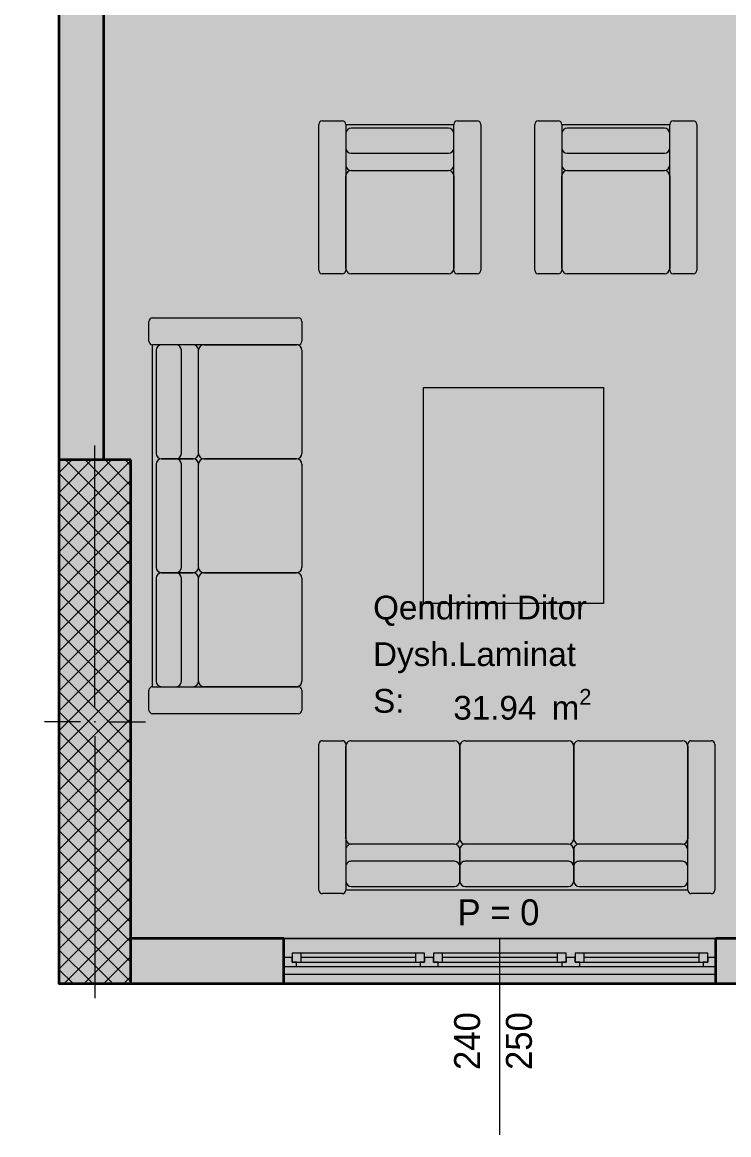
# Model space of a CAD drawing. Header units: millimetres. Extents: x 172821 to 253959, y -36092 to 17885.
# Drawn here: x 201607 to 205533, y -28331 to -22148 of the extents above; entities that cross this region are included whole.
import ezdxf
from ezdxf.enums import TextEntityAlignment as Align

# ---------------------------------------------------------------- set-up
doc = ezdxf.new("R2010")
doc.units = ezdxf.units.MM
doc.header["$MEASUREMENT"] = 0
for name, color, linetype, lineweight, true_color in [('A - Fill zone_Pen_No__102', 7, 'Continuous', 13, 0xcccccc), ('A - Muret_Pen_No__82', 7, 'Continuous', 20, 0xaaaaaa), ('ARCHICAD Window Markers_Pen_No__111', 7, 'Continuous', 13, 0xccccff), ('ARCHICAD Windows_Pen_No__102', 7, 'Continuous', 13, 0xcccccc), ('Model Unit - Zone_Pen_No__102', 7, 'Continuous', 13, 0xcccccc)]:
    doc.layers.add(name, color=color, linetype=linetype, lineweight=lineweight, true_color=true_color)
for name, color, linetype, lineweight in [('A - Fill zone_Pen_No__2', 8, 'Continuous', 15), ('A - Mobilimi_Pen_No__18', 9, 'Continuous', 15), ('A - Muret_Pen_No__22', 8, 'Continuous', 35), ('A - Pllaka meskatit_Pen_No__121', 255, 'Continuous', 0), ('A - Pllaka meskatit_Pen_No__22', 8, 'Continuous', 35), ('A - Shtyllat_Pen_No__101', 252, 'Continuous', 13), ('A - Shtyllat_Pen_No__22', 8, 'Continuous', 35), ('ARCHICAD Windows_Pen_No__101', 252, 'Continuous', 13), ('ARCHICAD Windows_Pen_No__22', 8, 'Continuous', 35), ('ARCHICAD Zone Stamps_Pen_No__101', 252, 'Continuous', 13)]:
    doc.layers.add(name, color=color, linetype=linetype, lineweight=lineweight)
for name, color, linetype in [('A - Muret', 7, 'Continuous'), ('A - Pllaka meskatit', 7, 'Continuous'), ('A - Shtyllat', 7, 'Continuous'), ('ARCHICAD Window Markers', 7, 'Continuous'), ('ARCHICAD Windows', 7, 'Continuous'), ('Model Unit - Zone', 7, 'Continuous')]:
    doc.layers.add(name, color=color, linetype=linetype)
doc.styles.add('GENERATED_STYLE_1', font='GOTHIC.TTF')
doc.styles.add('GENERATED_STYLE_2', font='arial.ttf')

# ---------------------------------------------------------------- blocks, each defined once
blk = doc.blocks.new('Slab_2', base_point=(200111.1, -17336.2))
at = {"layer": 'A - Pllaka meskatit_Pen_No__121', "color": 255, "linetype": 'Continuous', "lineweight": 0, "flags": 128}
blk.add_lwpolyline([(200111.1, -17336.2), (201811.1, -17336.2), (201811.1, -27491.2), (208931.1, -27491.2), (208931.1, -25184.9), (213281.1, -25184.9), (213281.1, -24347.5), (216161.1, -24347.5), (219611.1, -24347.5), (219611.1, -19536.2), (219611.1, -17236.2), (219611.1, -15266.2), (220011.1, -15266.2), (220011.1, -11608.9), (218411.1, -11608.9), (218411.1, -10266.2), (200461.1, -10266.2), (200461.1, -14466.2), (200111.1, -14466.2)], close=True, dxfattribs=at)
blk = doc.blocks.new('Qendrimi Ditor_Dysh.Laminat _2', base_point=(204138.9, -25668))
at = {"layer": 'ARCHICAD Zone Stamps_Pen_No__101', "color": 252, "lineweight": 13, "insert": (204002.2, -25853.7), "char_height": 132, "attachment_point": 1, "style": 'GENERATED_STYLE_2'}
blk.add_mtext('\\A1;{\\pql;\\pt0,6060;\\fArial|b0|i0|c0|p34;31.94\\fArial|b0|i0|c0|p34;\\A1{\\H.66x;\\S^  ;}\\fArial|b0|i0|c0|p34; m\\fArial|b0|i0|c0|p34;\\A1{\\H.66x;\\S2^  ;}}', dxfattribs=at)
at = {"layer": 'ARCHICAD Zone Stamps_Pen_No__101', "color": 252, "lineweight": 13, "style": 'GENERATED_STYLE_2'}
for tag, p in [('ROOM_NAME', (203556.6, -25335.2)), ('DUMMY_849', (204721.2, -25305)), ('ROOM_NUMBER', (203556.6, -25594.5)), ('DUMMY_850', (204721.2, -25564.3)), ('measuredAreaCode', (203556.6, -25853.7))]:
    blk.add_attdef(tag, text='', height=132, dxfattribs=at).set_placement(p, align=Align.TOP_LEFT)
blk = doc.blocks.new('Slab_6', base_point=(200111.1, -17336.2))
at = {"layer": 'A - Pllaka meskatit_Pen_No__22', "color": 8, "linetype": 'Continuous', "lineweight": 35, "flags": 128}
blk.add_lwpolyline([(200111.1, -17336.2), (201811.1, -17336.2), (201811.1, -27491.2), (208931.1, -27491.2), (208931.1, -25184.9), (213281.1, -25184.9), (213281.1, -24347.5), (216161.1, -24347.5), (219611.1, -24347.5), (219611.1, -19536.2), (219611.1, -17236.2), (219611.1, -15266.2), (220011.1, -15266.2), (220011.1, -11608.9), (218411.1, -11608.9), (218411.1, -10266.2), (200461.1, -10266.2), (200461.1, -14466.2), (200111.1, -14466.2)], close=True, dxfattribs=at)
blk = doc.blocks.new('Wall_77', base_point=(201811.1, -14466.2))
at = {"layer": 'A - Muret_Pen_No__82', "linetype": 'Continuous', "lineweight": 0, "true_color": 0xd4d4d4}
blk.add_hatch(color=254, dxfattribs=at).paths.add_polyline_path([(201811.1, -24581.2), (202061.1, -24581.2), (202061.1, -21236.2), (201811.1, -21236.2)])
at = {"layer": 'A - Muret_Pen_No__22', "color": 8, "linetype": 'Continuous', "lineweight": 35, "flags": 128}
for points in [[(201811.1, -21236.2), (201811.1, -24581.2)], [(202061.1, -24581.2), (202061.1, -21236.2)]]:
    blk.add_lwpolyline(points, dxfattribs=at)
blk = doc.blocks.new('Triple Window 25')
at = {"layer": 'ARCHICAD Windows_Pen_No__101', "color": 252, "linetype": 'Continuous', "lineweight": 13}
for p, q in [((-1200, 105), (1200, 105)), ((-1200, 0), (-1155, 0)), ((-1155, 25), (-1105, 25)), ((-1155, -25), (-1155, 25)), ((-1155, 0), (-1155, -25)), ((-1105, 25), (-1105, -25)), ((-1105, 25), (-468.3, 25)), ((-1105, 0), (-468.3, 0)), ((-468.3, -25), (-468.3, 25)), ((-468.3, 25), (-418.3, 25)), ((-418.3, 25), (-418.3, -25)), ((-418.3, -25), (-418.3, 0)), ((-418.3, 0), (-393.3, 0)), ((-393.3, 0), (-368.3, 0)), ((-368.3, 25), (-318.3, 25)), ((-368.3, -25), (-368.3, 25)), ((-368.3, 0), (-368.3, -25)), ((-318.3, 25), (-318.3, -25)), ((-318.3, 25), (318.3, 25)), ((-318.3, 0), (318.3, 0)), ((318.3, -25), (318.3, 25)), ((318.3, 25), (368.3, 25)), ((368.3, 25), (368.3, -25)), ((368.3, -25), (368.3, 0)), ((368.3, 0), (393.3, 0)), ((393.3, 0), (418.3, 0)), ((418.3, 25), (468.3, 25)), ((418.3, -25), (418.3, 25)), ((418.3, 0), (418.3, -25)), ((468.3, 25), (468.3, -25)), ((468.3, 25), (1105, 25)), ((468.3, 0), (1105, 0)), ((1105, -25), (1105, 25)), ((1105, 25), (1155, 25)), ((1155, 25), (1155, -25)), ((1155, -25), (1155, 0)), ((1155, 0), (1200, 0)), ((-1130, -50), (-1200, -50)), ((-1155, -25), (-1130, -25)), ((-1105, -25), (-1155, -25)), ((-1130, -25), (-1130, -50)), ((-468.3, -25), (-1105, -25)), ((-418.3, -25), (-468.3, -25)), ((-443.3, -50), (-443.3, -25)), ((-443.3, -25), (-418.3, -25)), ((-393.3, -50), (-443.3, -50)), ((-343.3, -50), (-393.3, -50)), ((-368.3, -25), (-343.3, -25)), ((-318.3, -25), (-368.3, -25)), ((-343.3, -25), (-343.3, -50)), ((318.3, -25), (-318.3, -25)), ((368.3, -25), (318.3, -25)), ((343.3, -50), (343.3, -25)), ((343.3, -25), (368.3, -25)), ((393.3, -50), (343.3, -50)), ((443.3, -50), (393.3, -50)), ((418.3, -25), (443.3, -25)), ((468.3, -25), (418.3, -25)), ((443.3, -25), (443.3, -50)), ((1105, -25), (468.3, -25)), ((1155, -25), (1105, -25)), ((1130, -50), (1130, -25)), ((1130, -25), (1155, -25)), ((1200, -50), (1130, -50)), ((-1200, -145), (1200, -145))]:
    blk.add_line(p, q, dxfattribs=at)
at = {"layer": 'ARCHICAD Windows_Pen_No__102', "color": 254, "linetype": 'Continuous', "lineweight": 13, "true_color": 0xcccccc}
for p, q in [((1200, 105), (-1200, 105)), ((-1200, 105), (-1200, -95)), ((1200, -95), (1200, 105)), ((-1105, 25), (-468.3, 25)), ((-318.3, 25), (318.3, 25)), ((468.3, 25), (1105, 25)), ((-443.3, -50), (-1130, -50)), ((343.3, -50), (-343.3, -50)), ((1130, -50), (443.3, -50)), ((-1200, -95), (1200, -95))]:
    blk.add_line(p, q, dxfattribs=at)
at = {"layer": 'ARCHICAD Windows_Pen_No__22', "color": 8, "linetype": 'Continuous', "lineweight": 35}
for p, q in [((-1200, 0), (-1200, 105)), ((1200, 0), (1200, 105)), ((-1200, -50), (-1200, 0)), ((-1200, -50), (-1200, 0)), ((1200, -50), (1200, 0)), ((1200, -50), (1200, 0)), ((-1200, -145), (-1200, -50)), ((1200, -145), (1200, -50))]:
    blk.add_line(p, q, dxfattribs=at)
blk = doc.blocks.new('W Marker 25_26')
at = {"layer": 'ARCHICAD Window Markers_Pen_No__111', "color": 254, "linetype": 'Continuous', "lineweight": 13, "true_color": 0xccccff}
blk.add_line((0, 840), (0, -250), dxfattribs=at)
at = {"layer": 'ARCHICAD Window Markers_Pen_No__111', "color": 254, "lineweight": 13, "true_color": 0xccccff, "char_height": 144, "attachment_point": 7, "style": 'GENERATED_STYLE_1'}
for s, insert, rotation in [('\\A1;{\\pql;\\pt0;\\fCentury Gothic|b0|i0|c0|p34;250\\fCentury Gothic|b0|i0|c0|p34;\\A1{\\H.66x;\\S^  ;}\\fCentury Gothic|b0|i0|c0|p34;\\fCentury Gothic|b0|i0|c0|p34;}', (-219.7, 480), 270), ('\\A1;{\\pql;\\pt0;\\fCentury Gothic|b0|i0|c0|p34;240\\fCentury Gothic|b0|i0|c0|p34;\\A1{\\H.66x;\\S^  ;}\\fCentury Gothic|b0|i0|c0|p34;\\fCentury Gothic|b0|i0|c0|p34;}', (68.3, 480), 270), ('\\A1;{\\pql;\\pt0;\\fCentury Gothic|b0|i0|c0|p34;P = 0\\fCentury Gothic|b0|i0|c0|p34;\\A1{\\H.66x;\\S^  ;}\\fCentury Gothic|b0|i0|c0|p34;\\fCentury Gothic|b0|i0|c0|p34;}', (235.1, -282.3), 180)]:
    blk.add_mtext(s, dxfattribs=dict(at, insert=insert, rotation=rotation))
blk = doc.blocks.new('Wall_127', base_point=(206561.1, -27491.2))
at = {"layer": 'A - Muret_Pen_No__82', "linetype": 'Continuous', "lineweight": 0, "true_color": 0xd4d4d4}
for points in [[(202211.1, -27491.2), (203061.1, -27491.2), (203061.1, -27241.2), (202211.1, -27241.2)], [(205461.1, -27491.2), (206311.1, -27491.2), (206311.1, -27241.2), (205461.1, -27241.2)], [(206561.1, -27241.2), (206311.1, -27241.2), (206561.1, -27491.2)], [(206311.1, -27241.2), (206311.1, -27491.2), (206561.1, -27491.2)]]:
    blk.add_hatch(color=254, dxfattribs=at).paths.add_polyline_path(points)
at = {"layer": 'A - Muret_Pen_No__22', "color": 8, "linetype": 'Continuous', "lineweight": 35}
for p, q in [((203061.1, -27346.2), (203061.1, -27241.2)), ((205461.1, -27346.2), (205461.1, -27241.2)), ((203061.1, -27396.2), (203061.1, -27346.2)), ((205461.1, -27396.2), (205461.1, -27346.2)), ((203061.1, -27491.2), (203061.1, -27396.2)), ((205461.1, -27491.2), (205461.1, -27396.2))]:
    blk.add_line(p, q, dxfattribs=at)
at = {"layer": 'A - Muret_Pen_No__22', "color": 8, "linetype": 'Continuous', "lineweight": 35, "flags": 128}
for points in [[(203061.1, -27241.2), (202211.1, -27241.2)], [(206311.1, -27241.2), (205461.1, -27241.2)], [(206561.1, -27491.2), (206561.1, -27241.2)], [(202211.1, -27491.2), (203061.1, -27491.2)], [(205461.1, -27491.2), (206561.1, -27491.2)]]:
    blk.add_lwpolyline(points, dxfattribs=at)
at = {"layer": 'ARCHICAD Window Markers', "color": 254, "lineweight": 13, "true_color": 0xccccff, "rotation": 180}
blk.add_blockref('W Marker 25_26', (204261.1, -27491.2), dxfattribs=at)
at = {"layer": 'ARCHICAD Windows', "color": 252, "linetype": 'Continuous', "lineweight": 13, "xscale": -1, "zscale": 1000}
blk.add_blockref('Triple Window 25', (204261.1, -27346.2), dxfattribs=at)
blk = doc.blocks.new('Column_30', base_point=(202011.1, -26036.2))
at = {"layer": 'A - Shtyllat_Pen_No__101', "linetype": 'Continuous', "lineweight": 13}
h = blk.add_hatch(dxfattribs=at)
h.set_pattern_fill('Concrete_Block', color=252, style=0, pattern_type=2)
h.set_pattern_definition([(45, (0, 0), (-55.154327, 55.154327), []), (135, (0, 0), (55.154327, 55.154327), [])])
h.paths.add_polyline_path([(202211.1, -24581.2), (201811.1, -24581.2), (201811.1, -27491.2), (202211.1, -27491.2)])
at = {"layer": 'A - Shtyllat_Pen_No__101', "color": 252, "linetype": 'Continuous', "lineweight": 13}
for p, q in [((202011.1, -25956.2), (202011.1, -24501.2)), ((201931.1, -26036.2), (201731.1, -26036.2)), ((202091.1, -26036.2), (202291.1, -26036.2)), ((202011.1, -26116.2), (202011.1, -27571.2))]:
    blk.add_line(p, q, dxfattribs=at)
blk.add_point((202011.1, -26036.2), dxfattribs=at)
at = {"layer": 'A - Shtyllat_Pen_No__22', "color": 8, "linetype": 'Continuous', "lineweight": 35, "flags": 128}
blk.add_lwpolyline([(202211.1, -24581.2), (201811.1, -24581.2), (201811.1, -27491.2), (202211.1, -27491.2)], close=True, dxfattribs=at)
blk = doc.blocks.new('Sofa 25')
at = {"layer": 'A - Mobilimi_Pen_No__18', "color": 9, "linetype": 'Continuous', "lineweight": 15}
for p, q in [((0, 20), (0, 830)), ((20, 850), (130, 850)), ((150, 830), (150, 20)), ((150, 830), (2050, 830)), ((753.3, 810), (180, 810)), ((1386.7, 810), (813.3, 810)), ((2020, 810), (1446.7, 810)), ((2050, 20), (2050, 830)), ((2070, 850), (2180, 850)), ((2200, 830), (2200, 20)), ((150, 780), (150, 604.7)), ((783.3, 604.7), (783.3, 780)), ((783.3, 780), (783.3, 604.7)), ((1416.7, 604.7), (1416.7, 780)), ((1416.7, 780), (1416.7, 604.7)), ((2050, 604.7), (2050, 780)), ((180, 670), (753.3, 670)), ((813.3, 670), (1386.7, 670)), ((1446.7, 670), (2020, 670)), ((180, 574.7), (753.3, 574.7)), ((180, 574.7), (753.3, 574.7)), ((813.3, 574.7), (1386.7, 574.7)), ((813.3, 574.7), (1386.7, 574.7)), ((1446.7, 574.7), (2020, 574.7)), ((1446.7, 574.7), (2020, 574.7)), ((150, 30), (150, 544.7)), ((783.3, 544.7), (783.3, 30)), ((783.3, 30), (783.3, 544.7)), ((1416.7, 544.7), (1416.7, 30)), ((1416.7, 30), (1416.7, 544.7)), ((2050, 544.7), (2050, 30)), ((130, 0), (20, 0)), ((753.3, 0), (180, 0)), ((1386.7, 0), (813.3, 0)), ((2020, 0), (1446.7, 0)), ((2180, 0), (2070, 0))]:
    blk.add_line(p, q, dxfattribs=at)
for centre, radius, start, end in [((20, 830), 20, 90, 180), ((130, 830), 20, 0, 90), ((180, 780), 30, 90, 180), ((753.3, 780), 30, 0, 90), ((813.3, 780), 30, 90, 180), ((1386.7, 780), 30, 0, 90), ((1446.7, 780), 30, 90, 180), ((2020, 780), 30, 0, 90), ((2070, 830), 20, 90, 180), ((2180, 830), 20, 0, 90), ((180, 700), 30, 180, 270), ((753.3, 700), 30, 270, 0), ((813.3, 700), 30, 180, 270), ((1386.7, 700), 30, 270, 0), ((1446.7, 700), 30, 180, 270), ((2020, 700), 30, 270, 0), ((180, 604.7), 30, 180, 270), ((180, 544.7), 30, 90, 180), ((753.3, 604.7), 30, 270, 0), ((753.3, 544.7), 30, 0, 90), ((813.3, 604.7), 30, 180, 270), ((813.3, 544.7), 30, 90, 180), ((1386.7, 604.7), 30, 270, 0), ((1386.7, 544.7), 30, 0, 90), ((1446.7, 604.7), 30, 180, 270), ((1446.7, 544.7), 30, 90, 180), ((2020, 604.7), 30, 270, 0), ((2020, 544.7), 30, 0, 90), ((20, 20), 20, 180, 270), ((130, 20), 20, 270, 0), ((180, 30), 30, 180, 270), ((753.3, 30), 30, 270, 0), ((813.3, 30), 30, 180, 270), ((1386.7, 30), 30, 270, 0), ((1446.7, 30), 30, 180, 270), ((2020, 30), 30, 270, 0), ((2070, 20), 20, 180, 270), ((2180, 20), 20, 270, 0)]:
    blk.add_arc(centre, radius, start, end, dxfattribs=at)
blk = doc.blocks.new('Sofa 25_2')
at = {"layer": 'A - Mobilimi_Pen_No__18', "color": 9, "linetype": 'Continuous', "lineweight": 15}
for p, q in [((0, 20), (0, 830)), ((20, 850), (130, 850)), ((150, 830), (150, 20)), ((150, 830), (750, 830)), ((720, 810), (180, 810)), ((750, 20), (750, 830)), ((770, 850), (880, 850)), ((900, 830), (900, 20)), ((150, 780), (150, 604.7)), ((750, 604.7), (750, 780)), ((180, 670), (720, 670)), ((180, 574.7), (720, 574.7)), ((180, 574.7), (720, 574.7)), ((150, 30), (150, 544.7)), ((750, 544.7), (750, 30)), ((130, 0), (20, 0)), ((720, 0), (180, 0)), ((880, 0), (770, 0))]:
    blk.add_line(p, q, dxfattribs=at)
for centre, radius, start, end in [((20, 830), 20, 90, 180), ((130, 830), 20, 0, 90), ((180, 780), 30, 90, 180), ((720, 780), 30, 0, 90), ((770, 830), 20, 90, 180), ((880, 830), 20, 0, 90), ((180, 700), 30, 180, 270), ((720, 700), 30, 270, 0), ((180, 604.7), 30, 180, 270), ((180, 544.7), 30, 90, 180), ((720, 604.7), 30, 270, 0), ((720, 544.7), 30, 0, 90), ((20, 20), 20, 180, 270), ((130, 20), 20, 270, 0), ((180, 30), 30, 180, 270), ((720, 30), 30, 270, 0), ((770, 20), 20, 180, 270), ((880, 20), 20, 270, 0)]:
    blk.add_arc(centre, radius, start, end, dxfattribs=at)
blk = doc.blocks.new('Dining Table 01 25_4')
at = {"layer": 'A - Mobilimi_Pen_No__18', "color": 9, "linetype": 'Continuous', "lineweight": 15}
for p, q in [((1200, 1000), (0, 1000)), ((0, 1000), (0, 0)), ((1200, 0), (1200, 1000)), ((0, 0), (1200, 0))]:
    blk.add_line(p, q, dxfattribs=at)
at = {"layer": 'A - Mobilimi_Pen_No__18', "color": 9, "linetype": 'Continuous', "lineweight": 15, "flags": 128}
blk.add_lwpolyline([(0, 0), (1200, 0), (1200, 1000), (0, 1000)], close=True, dxfattribs=at)

msp = doc.modelspace()

# ---------------------------------------------------------------- hatches: boundary and pattern name
at = {"layer": 'A - Fill zone_Pen_No__102', "linetype": 'Continuous', "lineweight": 0, "true_color": 0x333333}
msp.add_hatch(color=250, dxfattribs=at).paths.add_polyline_path([(201811.1, -27491.2), (201811.1, -20536.2), (209261.1, -20536.2), (209261.1, -18736.2), (207231.1, -18736.2), (207231.1, -17486.2), (209361.1, -17486.2), (209361.1, -17436.2), (211161.1, -17436.2), (211211.1, -17436.2), (211211.1, -19091.2), (216211.1, -19091.2), (216211.1, -24347.5), (213281.1, -24347.5), (213281.1, -25184.9), (208931.1, -25184.9), (208931.1, -27491.2)])

# ---------------------------------------------------------------- linework, layer by layer
at = {"layer": 'A - Fill zone_Pen_No__2', "color": 8, "linetype": 'Continuous', "lineweight": 15, "flags": 128}
msp.add_lwpolyline([(201811.1, -27491.2), (201811.1, -20536.2), (209261.1, -20536.2), (209261.1, -18736.2), (207231.1, -18736.2), (207231.1, -17486.2), (209361.1, -17486.2), (209361.1, -17436.2), (211161.1, -17436.2), (211211.1, -17436.2), (211211.1, -19091.2), (216211.1, -19091.2), (216211.1, -24347.5), (213281.1, -24347.5), (213281.1, -25184.9), (208931.1, -25184.9), (208931.1, -27491.2)], close=True, dxfattribs=at)
at = {"layer": 'Model Unit - Zone_Pen_No__102', "color": 254, "linetype": 'Continuous', "lineweight": 13, "true_color": 0xcccccc, "flags": 128}
msp.add_lwpolyline([(202061.1, -22008.2), (202061.1, -24581.2), (202211.1, -24581.2), (202211.1, -27241.2), (206311.1, -27241.2), (206311.1, -23352.2), (206461.1, -23352.2), (206461.1, -24784.9), (207881.1, -24784.9), (207881.1, -24934.9), (208881.1, -24934.9), (208881.1, -20686.2), (207881.1, -20686.2), (207881.1, -20786.2), (206481.1, -20786.2), (206481.1, -22008.2)], close=True, dxfattribs=at)

# ---------------------------------------------------------------- block references
at = {"layer": 'A - Mobilimi_Pen_No__18', "color": 9, "linetype": 'Continuous', "lineweight": 15, "zscale": 1000}
for p in [(203254.8, -23546.8), (204454.8, -23546.8)]:
    msp.add_blockref('Sofa 25_2', p, dxfattribs=at)
for p, rotation in [((203161.1, -25991.2), 90), ((205454.8, -26141.2), 180)]:
    msp.add_blockref('Sofa 25', p, dxfattribs=dict(at, rotation=rotation))
at = {"layer": 'A - Mobilimi_Pen_No__18', "color": 9, "linetype": 'Continuous', "lineweight": 15, "xscale": -1, "zscale": 1000, "rotation": 270}
msp.add_blockref('Dining Table 01 25_4', (203836.8, -25378.1), dxfattribs=at)
at = {"layer": 'A - Muret', "color": 8, "lineweight": 35}
for name, p in [('Wall_77', (201811.1, -14466.2)), ('Wall_127', (206561.1, -27491.2))]:
    msp.add_blockref(name, p, dxfattribs=at)
at = {"layer": 'A - Pllaka meskatit', "color": 255, "linetype": 'Continuous', "lineweight": 0}
msp.add_blockref('Slab_2', (200111.1, -17336.2), dxfattribs=at)
at = {"layer": 'A - Pllaka meskatit', "color": 8, "linetype": 'Continuous', "lineweight": 35}
msp.add_blockref('Slab_6', (200111.1, -17336.2), dxfattribs=at)
at = {"layer": 'A - Shtyllat', "color": 8, "lineweight": 35}
msp.add_blockref('Column_30', (202011.1, -26036.2), dxfattribs=at)
at = {"layer": 'Model Unit - Zone', "color": 252, "linetype": 'Continuous', "lineweight": 13}
msp.add_blockref('Qendrimi Ditor_Dysh.Laminat _2', (204138.9, -25668), dxfattribs=at).add_auto_attribs({'ROOM_NAME': 'Qendrimi Ditor', 'ROOM_NUMBER': 'Dysh.Laminat ', 'measuredAreaCode': 'S: '})

doc.saveas('drawing.dxf')
